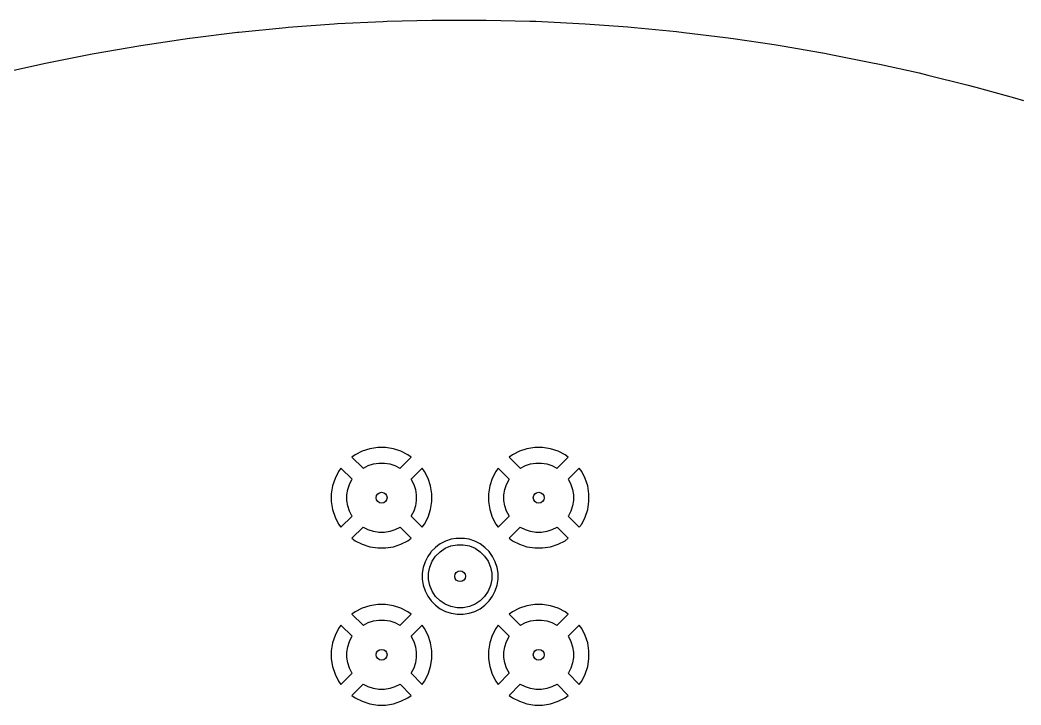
# Model space of a CAD drawing. Header units: inches. Extents: x -2.56 to 2.56, y -2.56 to 2.56.
# Drawn here: x -0.56 to 0.714, y 1.686 to 2.559 of the extents above; entities that cross this region are included whole.
import ezdxf

# ---------------------------------------------------------------- set-up
doc = ezdxf.new("R2010")
doc.units = ezdxf.units.IN
doc.header["$MEASUREMENT"] = 0
doc.layers.add('BLACK', color=250, linetype='CONTINUOUS')

msp = doc.modelspace()

# ---------------------------------------------------------------- linework, layer by layer
at = {"layer": 'BLACK', "linetype": 'CONTINUOUS'}
for p, q in [((-0.2817, 2.5435), (-0.2219, 2.5494)), ((-0.2219, 2.5494), (-0.219, 2.5496)), ((-0.219, 2.5496), (-0.2189, 2.5496)), ((-0.2189, 2.5496), (-0.1602, 2.554)), ((-0.1602, 2.554), (-0.1561, 2.5543)), ((-0.1602, 2.554), (-0.1602, 2.554)), ((-0.1561, 2.5543), (-0.156, 2.5543)), ((-0.156, 2.5543), (-0.0982, 2.5571)), ((-0.0982, 2.5571), (-0.093, 2.5573)), ((-0.0982, 2.5571), (-0.0982, 2.5571)), ((-0.093, 2.5573), (-0.036, 2.5587)), ((-0.093, 2.5573), (-0.093, 2.5573)), ((-0.036, 2.5587), (-0.03, 2.5588)), ((-0.03, 2.5588), (-0.0299, 2.5588)), ((-0.0299, 2.5588), (0.0262, 2.5588)), ((0.0262, 2.5588), (0.0263, 2.5588)), ((0.0263, 2.5588), (0.0263, 2.5588)), ((0.0263, 2.5588), (0.0331, 2.5588)), ((0.0331, 2.5588), (0.0332, 2.5588)), ((0.0332, 2.5588), (0.0886, 2.5574)), ((0.0886, 2.5574), (0.0886, 2.5574)), ((0.0886, 2.5574), (0.0962, 2.5572)), ((0.0962, 2.5572), (0.0962, 2.5572)), ((0.0962, 2.5572), (0.151, 2.5545)), ((0.151, 2.5545), (0.151, 2.5545)), ((0.151, 2.5545), (0.1592, 2.5541)), ((0.1592, 2.5541), (0.1592, 2.554)), ((0.1592, 2.554), (0.2133, 2.5501)), ((0.2133, 2.5501), (0.2133, 2.5501)), ((0.2133, 2.5501), (0.2221, 2.5494)), ((0.2221, 2.5494), (0.2221, 2.5493)), ((0.2221, 2.5493), (0.2756, 2.5441)), ((-0.4065, 2.5265), (-0.3446, 2.5357)), ((-0.3446, 2.5357), (-0.3444, 2.5358)), ((-0.3444, 2.5358), (-0.3443, 2.5358)), ((-0.3443, 2.5358), (-0.2834, 2.5433)), ((-0.2834, 2.5433), (-0.2818, 2.5435)), ((-0.2818, 2.5435), (-0.2817, 2.5435)), ((0.2756, 2.5441), (0.2848, 2.5431)), ((0.2848, 2.5431), (0.2849, 2.5431)), ((0.2849, 2.5431), (0.3377, 2.5366)), ((0.3377, 2.5366), (0.3377, 2.5366)), ((0.3377, 2.5366), (0.3474, 2.5353)), ((-0.4683, 2.5158), (-0.4066, 2.5265)), ((-0.4066, 2.5265), (-0.4065, 2.5265)), ((0.3474, 2.5353), (0.3475, 2.5353)), ((0.3475, 2.5353), (0.3997, 2.5276)), ((0.3997, 2.5276), (0.3997, 2.5276)), ((0.3997, 2.5276), (0.4098, 2.526)), ((0.4098, 2.526), (0.4098, 2.526)), ((0.4098, 2.526), (0.4614, 2.517)), ((-0.5299, 2.5036), (-0.4685, 2.5158)), ((-0.4685, 2.5158), (-0.4683, 2.5158)), ((0.4614, 2.517), (0.4615, 2.517)), ((0.4615, 2.517), (0.4719, 2.5151)), ((0.4719, 2.5151), (0.4719, 2.5151)), ((0.4719, 2.5151), (0.523, 2.5049)), ((-0.5912, 2.4898), (-0.5301, 2.5035)), ((-0.5301, 2.5035), (-0.5299, 2.5036)), ((0.523, 2.5049), (0.523, 2.5049)), ((0.523, 2.5049), (0.5337, 2.5027)), ((0.5337, 2.5027), (0.5338, 2.5027)), ((0.5338, 2.5027), (0.5842, 2.4914)), ((0.5842, 2.4914), (0.5843, 2.4914)), ((0.5843, 2.4914), (0.5952, 2.4888)), ((0.5952, 2.4888), (0.5953, 2.4888)), ((0.5953, 2.4888), (0.6452, 2.4763)), ((0.6452, 2.4763), (0.6452, 2.4763)), ((0.6452, 2.4763), (0.6563, 2.4734)), ((0.6563, 2.4734), (0.6564, 2.4734)), ((0.6564, 2.4734), (0.7057, 2.4597)), ((0.7057, 2.4597), (0.7057, 2.4597)), ((0.7057, 2.4597), (0.717, 2.4565)), ((-0.105, 2.0144), (-0.115, 2.0128)), ((-0.095, 2.0144), (-0.105, 2.0144)), ((-0.085, 2.0128), (-0.095, 2.0144)), ((0.095, 2.0144), (0.085, 2.0128)), ((0.105, 2.0144), (0.095, 2.0144)), ((0.115, 2.0128), (0.105, 2.0144)), ((-0.1335, 2.0051), (-0.1377, 2.0021)), ((-0.1377, 2.0021), (-0.1377, 2.0021)), ((-0.1377, 2.0021), (-0.1235, 1.9879)), ((-0.1246, 2.0097), (-0.1335, 2.0051)), ((-0.115, 2.0128), (-0.1246, 2.0097)), ((-0.1246, 2.0097), (-0.1246, 2.0097)), ((-0.0754, 2.0097), (-0.085, 2.0128)), ((-0.0765, 1.9879), (-0.0623, 2.0021)), ((-0.0665, 2.0051), (-0.0754, 2.0097)), ((-0.0754, 2.0097), (-0.0754, 2.0097)), ((-0.0623, 2.0021), (-0.0665, 2.0051)), ((0.0665, 2.0051), (0.0623, 2.0021)), ((0.0623, 2.0021), (0.0623, 2.0021)), ((0.0623, 2.0021), (0.0765, 1.9879)), ((0.0754, 2.0097), (0.0665, 2.0051)), ((0.085, 2.0128), (0.0754, 2.0097)), ((0.0754, 2.0097), (0.0754, 2.0097)), ((0.1246, 2.0097), (0.115, 2.0128)), ((0.1235, 1.9879), (0.1377, 2.0021)), ((0.1335, 2.0051), (0.1246, 2.0097)), ((0.1246, 2.0097), (0.1246, 2.0097)), ((0.1377, 2.0021), (0.1335, 2.0051)), ((-0.1517, 1.9881), (-0.1547, 1.9839)), ((-0.1375, 1.9739), (-0.1517, 1.9881)), ((-0.1517, 1.9881), (-0.1517, 1.9881)), ((-0.1235, 1.9879), (-0.1231, 1.9882)), ((-0.1231, 1.9882), (-0.1169, 1.9913)), ((-0.1169, 1.9913), (-0.1103, 1.9935)), ((-0.1103, 1.9935), (-0.1035, 1.9945)), ((-0.1035, 1.9945), (-0.0965, 1.9945)), ((-0.0965, 1.9945), (-0.0897, 1.9935)), ((-0.0897, 1.9935), (-0.0831, 1.9913)), ((-0.0831, 1.9913), (-0.0769, 1.9882)), ((-0.0769, 1.9882), (-0.0765, 1.9879)), ((-0.0483, 1.9881), (-0.0625, 1.9739)), ((-0.0453, 1.9839), (-0.0483, 1.9881)), ((-0.0483, 1.9881), (-0.0483, 1.9881)), ((0.0483, 1.9881), (0.0453, 1.9839)), ((0.0625, 1.9739), (0.0483, 1.9881)), ((0.0483, 1.9881), (0.0483, 1.9881)), ((0.0765, 1.9879), (0.0769, 1.9882)), ((0.0769, 1.9882), (0.0831, 1.9913)), ((0.0831, 1.9913), (0.0897, 1.9935)), ((0.0897, 1.9935), (0.0965, 1.9945)), ((0.0965, 1.9945), (0.1035, 1.9945)), ((0.1035, 1.9945), (0.1103, 1.9935)), ((0.1103, 1.9935), (0.1169, 1.9913)), ((0.1169, 1.9913), (0.1231, 1.9882)), ((0.1231, 1.9882), (0.1235, 1.9879)), ((0.1517, 1.9881), (0.1375, 1.9739)), ((0.1547, 1.9839), (0.1517, 1.9881)), ((0.1517, 1.9881), (0.1517, 1.9881)), ((-0.1547, 1.9839), (-0.1593, 1.975)), ((-0.0407, 1.975), (-0.0453, 1.9839)), ((0.0453, 1.9839), (0.0407, 1.975)), ((0.1593, 1.975), (0.1547, 1.9839)), ((-0.1624, 1.9654), (-0.164, 1.9554)), ((-0.1593, 1.975), (-0.1624, 1.9654)), ((-0.1593, 1.975), (-0.1593, 1.975)), ((-0.1431, 1.9607), (-0.1409, 1.9673)), ((-0.1409, 1.9673), (-0.1378, 1.9735)), ((-0.1378, 1.9735), (-0.1375, 1.9739)), ((-0.0625, 1.9739), (-0.0622, 1.9735)), ((-0.0622, 1.9735), (-0.0591, 1.9673)), ((-0.0591, 1.9673), (-0.0569, 1.9607)), ((-0.0376, 1.9654), (-0.0407, 1.975)), ((-0.0407, 1.975), (-0.0407, 1.975)), ((-0.036, 1.9554), (-0.0376, 1.9654)), ((0.0376, 1.9654), (0.036, 1.9554)), ((0.0407, 1.975), (0.0376, 1.9654)), ((0.0407, 1.975), (0.0407, 1.975)), ((0.0569, 1.9607), (0.0591, 1.9673)), ((0.0591, 1.9673), (0.0622, 1.9735)), ((0.0622, 1.9735), (0.0625, 1.9739)), ((0.1375, 1.9739), (0.1378, 1.9735)), ((0.1378, 1.9735), (0.1409, 1.9673)), ((0.1409, 1.9673), (0.1431, 1.9607)), ((0.1624, 1.9654), (0.1593, 1.975)), ((0.1593, 1.975), (0.1593, 1.975)), ((0.164, 1.9554), (0.1624, 1.9654)), ((-0.164, 1.9554), (-0.164, 1.9454)), ((-0.1442, 1.9539), (-0.1431, 1.9607)), ((-0.1442, 1.9469), (-0.1442, 1.9539)), ((-0.0569, 1.9607), (-0.0558, 1.9539)), ((-0.0558, 1.9539), (-0.0558, 1.9469)), ((-0.036, 1.9454), (-0.036, 1.9554)), ((0.036, 1.9554), (0.036, 1.9454)), ((0.0558, 1.9539), (0.0569, 1.9607)), ((0.0558, 1.9469), (0.0558, 1.9539)), ((0.1431, 1.9607), (0.1442, 1.9539)), ((0.1442, 1.9539), (0.1442, 1.9469)), ((0.164, 1.9454), (0.164, 1.9554)), ((-0.164, 1.9454), (-0.1624, 1.9354)), ((-0.1431, 1.9401), (-0.1442, 1.9469)), ((-0.1409, 1.9334), (-0.1431, 1.9401)), ((-0.0569, 1.9401), (-0.0591, 1.9334)), ((-0.0558, 1.9469), (-0.0569, 1.9401)), ((-0.0376, 1.9354), (-0.036, 1.9454)), ((0.036, 1.9454), (0.0376, 1.9354)), ((0.0569, 1.9401), (0.0558, 1.9469)), ((0.0591, 1.9334), (0.0569, 1.9401)), ((0.1431, 1.9401), (0.1409, 1.9334)), ((0.1442, 1.9469), (0.1431, 1.9401)), ((0.1624, 1.9354), (0.164, 1.9454)), ((-0.1624, 1.9354), (-0.1593, 1.9258)), ((-0.1593, 1.9258), (-0.1593, 1.9258)), ((-0.1593, 1.9258), (-0.1547, 1.9169)), ((-0.1517, 1.9127), (-0.1375, 1.9268)), ((-0.1378, 1.9273), (-0.1409, 1.9334)), ((-0.1375, 1.9268), (-0.1378, 1.9273)), ((-0.0622, 1.9273), (-0.0625, 1.9268)), ((-0.0625, 1.9268), (-0.0483, 1.9127)), ((-0.0591, 1.9334), (-0.0622, 1.9273)), ((-0.0453, 1.9169), (-0.0407, 1.9258)), ((-0.0407, 1.9258), (-0.0376, 1.9354)), ((-0.0407, 1.9258), (-0.0407, 1.9258)), ((0.0376, 1.9354), (0.0407, 1.9258)), ((0.0407, 1.9258), (0.0407, 1.9258)), ((0.0407, 1.9258), (0.0453, 1.9169)), ((0.0483, 1.9127), (0.0625, 1.9268)), ((0.0622, 1.9273), (0.0591, 1.9334)), ((0.0625, 1.9268), (0.0622, 1.9273)), ((0.1378, 1.9273), (0.1375, 1.9268)), ((0.1375, 1.9268), (0.1517, 1.9127)), ((0.1409, 1.9334), (0.1378, 1.9273)), ((0.1547, 1.9169), (0.1593, 1.9258)), ((0.1593, 1.9258), (0.1624, 1.9354)), ((0.1593, 1.9258), (0.1593, 1.9258)), ((-0.1547, 1.9169), (-0.1517, 1.9127)), ((-0.1517, 1.9127), (-0.1517, 1.9127)), ((-0.1235, 1.9129), (-0.1377, 1.8987)), ((-0.1231, 1.9126), (-0.1235, 1.9129)), ((-0.1169, 1.9095), (-0.1231, 1.9126)), ((-0.0769, 1.9126), (-0.0831, 1.9095)), ((-0.0765, 1.9129), (-0.0769, 1.9126)), ((-0.0623, 1.8987), (-0.0765, 1.9129)), ((-0.0483, 1.9127), (-0.0453, 1.9169)), ((-0.0483, 1.9127), (-0.0483, 1.9127)), ((0.0453, 1.9169), (0.0483, 1.9127)), ((0.0483, 1.9127), (0.0483, 1.9127)), ((0.0765, 1.9129), (0.0623, 1.8987)), ((0.0769, 1.9126), (0.0765, 1.9129)), ((0.0831, 1.9095), (0.0769, 1.9126)), ((0.1231, 1.9126), (0.1169, 1.9095)), ((0.1235, 1.9129), (0.1231, 1.9126)), ((0.1377, 1.8987), (0.1235, 1.9129)), ((0.1517, 1.9127), (0.1547, 1.9169)), ((0.1517, 1.9127), (0.1517, 1.9127)), ((-0.1377, 1.8987), (-0.1335, 1.8957)), ((-0.1103, 1.9073), (-0.1169, 1.9095)), ((-0.1035, 1.9062), (-0.1103, 1.9073)), ((-0.0965, 1.9062), (-0.1035, 1.9062)), ((-0.0897, 1.9073), (-0.0965, 1.9062)), ((-0.0831, 1.9095), (-0.0897, 1.9073)), ((-0.0665, 1.8957), (-0.0623, 1.8987)), ((-0.0623, 1.8987), (-0.0623, 1.8987)), ((-0.0038, 1.8986), (-0.0052, 1.8984)), ((0.0038, 1.8986), (-0.0038, 1.8986)), ((0.0055, 1.8984), (0.0038, 1.8986)), ((0.0623, 1.8987), (0.0665, 1.8957)), ((0.0897, 1.9073), (0.0831, 1.9095)), ((0.0965, 1.9062), (0.0897, 1.9073)), ((0.1035, 1.9062), (0.0965, 1.9062)), ((0.1103, 1.9073), (0.1035, 1.9062)), ((0.1169, 1.9095), (0.1103, 1.9073)), ((0.1335, 1.8957), (0.1377, 1.8987)), ((0.1377, 1.8987), (0.1377, 1.8987)), ((-0.1335, 1.8957), (-0.1246, 1.8911)), ((-0.1246, 1.8911), (-0.1246, 1.8911)), ((-0.1246, 1.8911), (-0.115, 1.888)), ((-0.115, 1.888), (-0.105, 1.8864)), ((-0.105, 1.8864), (-0.095, 1.8864)), ((-0.095, 1.8864), (-0.085, 1.888)), ((-0.085, 1.888), (-0.0754, 1.8911)), ((-0.0754, 1.8911), (-0.0665, 1.8957)), ((-0.0754, 1.8911), (-0.0754, 1.8911)), ((-0.0314, 1.8872), (-0.0368, 1.8818)), ((-0.0288, 1.8891), (-0.0314, 1.8872)), ((-0.0314, 1.8872), (-0.0314, 1.8872)), ((-0.0314, 1.8872), (-0.0314, 1.8872)), ((-0.0253, 1.8917), (-0.0288, 1.8891)), ((-0.0256, 1.8816), (-0.019, 1.886)), ((-0.0185, 1.8951), (-0.0253, 1.8917)), ((-0.019, 1.886), (-0.0117, 1.889)), ((-0.0113, 1.8975), (-0.0185, 1.8951)), ((-0.0117, 1.889), (-0.004, 1.8906)), ((-0.0052, 1.8984), (-0.0113, 1.8975)), ((-0.004, 1.8906), (0.004, 1.8906)), ((0.004, 1.8906), (0.0117, 1.889)), ((0.0113, 1.8975), (0.0055, 1.8984)), ((0.0185, 1.8951), (0.0113, 1.8975)), ((0.0113, 1.8975), (0.0113, 1.8975)), ((0.0117, 1.889), (0.019, 1.886)), ((0.0253, 1.8917), (0.0185, 1.8951)), ((0.019, 1.886), (0.0256, 1.8816)), ((0.0314, 1.8872), (0.0253, 1.8917)), ((0.0368, 1.8818), (0.0314, 1.8872)), ((0.0665, 1.8957), (0.0754, 1.8911)), ((0.0754, 1.8911), (0.0754, 1.8911)), ((0.0754, 1.8911), (0.085, 1.888)), ((0.085, 1.888), (0.095, 1.8864)), ((0.095, 1.8864), (0.105, 1.8864)), ((0.105, 1.8864), (0.115, 1.888)), ((0.115, 1.888), (0.1246, 1.8911)), ((0.1246, 1.8911), (0.1335, 1.8957)), ((0.1246, 1.8911), (0.1246, 1.8911)), ((-0.0413, 1.8757), (-0.0447, 1.8689)), ((-0.0374, 1.8811), (-0.0413, 1.8757)), ((-0.0368, 1.8818), (-0.0374, 1.8811)), ((-0.0368, 1.8818), (-0.0368, 1.8818)), ((-0.0368, 1.8818), (-0.0368, 1.8818)), ((-0.0356, 1.8694), (-0.0312, 1.876)), ((-0.0312, 1.876), (-0.0256, 1.8816)), ((0.0256, 1.8816), (0.0312, 1.876)), ((0.0312, 1.876), (0.0356, 1.8694)), ((0.0413, 1.8757), (0.0368, 1.8818)), ((0.0447, 1.8689), (0.0413, 1.8757)), ((-0.0471, 1.8617), (-0.0482, 1.8542)), ((-0.0447, 1.8689), (-0.0471, 1.8617)), ((-0.0402, 1.8543), (-0.0386, 1.8621)), ((-0.0386, 1.8621), (-0.0356, 1.8694)), ((0.0356, 1.8694), (0.0386, 1.8621)), ((0.0386, 1.8621), (0.0402, 1.8543)), ((0.0471, 1.8617), (0.0447, 1.8689)), ((0.0482, 1.8542), (0.0471, 1.8617)), ((-0.0482, 1.8542), (-0.0482, 1.8466)), ((-0.0402, 1.8464), (-0.0402, 1.8543)), ((0.0402, 1.8543), (0.0402, 1.8464)), ((0.0482, 1.8466), (0.0482, 1.8542)), ((-0.0482, 1.8466), (-0.0471, 1.8391)), ((-0.0471, 1.8391), (-0.0471, 1.8391)), ((-0.0471, 1.8391), (-0.0447, 1.8319)), ((-0.0386, 1.8387), (-0.0402, 1.8464)), ((-0.0356, 1.8314), (-0.0386, 1.8387)), ((0.0386, 1.8387), (0.0356, 1.8314)), ((0.0402, 1.8464), (0.0386, 1.8387)), ((0.0447, 1.8319), (0.0471, 1.8391)), ((0.0471, 1.8391), (0.0482, 1.8466)), ((-0.0447, 1.8319), (-0.0413, 1.8251)), ((-0.0413, 1.8251), (-0.0368, 1.819)), ((-0.0312, 1.8248), (-0.0356, 1.8314)), ((-0.0256, 1.8192), (-0.0312, 1.8248)), ((0.0312, 1.8248), (0.0256, 1.8192)), ((0.0356, 1.8314), (0.0312, 1.8248)), ((0.0368, 1.819), (0.0413, 1.8251)), ((0.0413, 1.8251), (0.0447, 1.8319)), ((-0.1246, 1.8097), (-0.1335, 1.8051)), ((-0.115, 1.8128), (-0.1246, 1.8097)), ((-0.1246, 1.8097), (-0.1246, 1.8097)), ((-0.105, 1.8144), (-0.115, 1.8128)), ((-0.095, 1.8144), (-0.105, 1.8144)), ((-0.085, 1.8128), (-0.095, 1.8144)), ((-0.0754, 1.8097), (-0.085, 1.8128)), ((-0.0665, 1.8051), (-0.0754, 1.8097)), ((-0.0754, 1.8097), (-0.0754, 1.8097)), ((-0.0368, 1.819), (-0.0314, 1.8136)), ((-0.0314, 1.8136), (-0.0253, 1.8091)), ((-0.019, 1.8148), (-0.0256, 1.8192)), ((-0.0117, 1.8118), (-0.019, 1.8148)), ((-0.004, 1.8102), (-0.0117, 1.8118)), ((0.004, 1.8102), (-0.004, 1.8102)), ((0.0117, 1.8118), (0.004, 1.8102)), ((0.019, 1.8148), (0.0117, 1.8118)), ((0.0256, 1.8192), (0.019, 1.8148)), ((0.0253, 1.8091), (0.0314, 1.8136)), ((0.0314, 1.8136), (0.0368, 1.819)), ((0.0754, 1.8097), (0.0665, 1.8051)), ((0.085, 1.8128), (0.0754, 1.8097)), ((0.0754, 1.8097), (0.0754, 1.8097)), ((0.095, 1.8144), (0.085, 1.8128)), ((0.105, 1.8144), (0.095, 1.8144)), ((0.115, 1.8128), (0.105, 1.8144)), ((0.1246, 1.8097), (0.115, 1.8128)), ((0.1335, 1.8051), (0.1246, 1.8097)), ((0.1246, 1.8097), (0.1246, 1.8097)), ((-0.1335, 1.8051), (-0.1377, 1.8021)), ((-0.1377, 1.8021), (-0.1377, 1.8021)), ((-0.1377, 1.8021), (-0.1235, 1.7879)), ((-0.0765, 1.7879), (-0.0623, 1.8021)), ((-0.0623, 1.8021), (-0.0665, 1.8051)), ((-0.0253, 1.8091), (-0.0185, 1.8057)), ((-0.0185, 1.8057), (-0.0113, 1.8033)), ((-0.0113, 1.8033), (-0.0038, 1.8021)), ((-0.0038, 1.8021), (-0.0038, 1.8021)), ((-0.0038, 1.8021), (0.0038, 1.8021)), ((0.0038, 1.8021), (0.0113, 1.8033)), ((0.0038, 1.8021), (0.0038, 1.8021)), ((0.0113, 1.8033), (0.0185, 1.8057)), ((0.0185, 1.8057), (0.0253, 1.8091)), ((0.0665, 1.8051), (0.0623, 1.8021)), ((0.0623, 1.8021), (0.0623, 1.8021)), ((0.0623, 1.8021), (0.0765, 1.7879)), ((0.1235, 1.7879), (0.1377, 1.8021)), ((0.1377, 1.8021), (0.1335, 1.8051)), ((-0.1547, 1.7839), (-0.1593, 1.775)), ((-0.1517, 1.7881), (-0.1547, 1.7839)), ((-0.1375, 1.7739), (-0.1517, 1.7881)), ((-0.1517, 1.7881), (-0.1517, 1.7881)), ((-0.1235, 1.7879), (-0.1231, 1.7882)), ((-0.1231, 1.7882), (-0.1169, 1.7913)), ((-0.1169, 1.7913), (-0.1103, 1.7935)), ((-0.1103, 1.7935), (-0.1035, 1.7945)), ((-0.1035, 1.7945), (-0.0965, 1.7945)), ((-0.0965, 1.7945), (-0.0897, 1.7935)), ((-0.0897, 1.7935), (-0.0831, 1.7913)), ((-0.0831, 1.7913), (-0.0769, 1.7882)), ((-0.0769, 1.7882), (-0.0765, 1.7879)), ((-0.0483, 1.7881), (-0.0625, 1.7739)), ((-0.0453, 1.7839), (-0.0483, 1.7881)), ((-0.0483, 1.7881), (-0.0483, 1.7881)), ((-0.0407, 1.775), (-0.0453, 1.7839)), ((0.0453, 1.7839), (0.0407, 1.775)), ((0.0483, 1.7881), (0.0453, 1.7839)), ((0.0625, 1.7739), (0.0483, 1.7881)), ((0.0483, 1.7881), (0.0483, 1.7881)), ((0.0765, 1.7879), (0.0769, 1.7882)), ((0.0769, 1.7882), (0.0831, 1.7913)), ((0.0831, 1.7913), (0.0897, 1.7935)), ((0.0897, 1.7935), (0.0965, 1.7945)), ((0.0965, 1.7945), (0.1035, 1.7945)), ((0.1035, 1.7945), (0.1103, 1.7935)), ((0.1103, 1.7935), (0.1169, 1.7913)), ((0.1169, 1.7913), (0.1231, 1.7882)), ((0.1231, 1.7882), (0.1235, 1.7879)), ((0.1517, 1.7881), (0.1375, 1.7739)), ((0.1547, 1.7839), (0.1517, 1.7881)), ((0.1517, 1.7881), (0.1517, 1.7881)), ((0.1593, 1.775), (0.1547, 1.7839)), ((-0.1593, 1.775), (-0.1624, 1.7654)), ((-0.1593, 1.775), (-0.1593, 1.775)), ((-0.1409, 1.7673), (-0.1378, 1.7735)), ((-0.1378, 1.7735), (-0.1375, 1.7739)), ((-0.0625, 1.7739), (-0.0622, 1.7735)), ((-0.0622, 1.7735), (-0.0591, 1.7673)), ((-0.0376, 1.7654), (-0.0407, 1.775)), ((-0.0407, 1.775), (-0.0407, 1.775)), ((0.0407, 1.775), (0.0376, 1.7654)), ((0.0407, 1.775), (0.0407, 1.775)), ((0.0591, 1.7673), (0.0622, 1.7735)), ((0.0622, 1.7735), (0.0625, 1.7739)), ((0.1375, 1.7739), (0.1378, 1.7735)), ((0.1378, 1.7735), (0.1409, 1.7673)), ((0.1624, 1.7654), (0.1593, 1.775)), ((0.1593, 1.775), (0.1593, 1.775)), ((-0.1624, 1.7654), (-0.164, 1.7554)), ((-0.1442, 1.7539), (-0.1431, 1.7607)), ((-0.1431, 1.7607), (-0.1409, 1.7673)), ((-0.0591, 1.7673), (-0.0569, 1.7607)), ((-0.0569, 1.7607), (-0.0558, 1.7539)), ((-0.036, 1.7554), (-0.0376, 1.7654)), ((0.0376, 1.7654), (0.036, 1.7554)), ((0.0558, 1.7539), (0.0569, 1.7607)), ((0.0569, 1.7607), (0.0591, 1.7673)), ((0.1409, 1.7673), (0.1431, 1.7607)), ((0.1431, 1.7607), (0.1442, 1.7539)), ((0.164, 1.7554), (0.1624, 1.7654)), ((-0.164, 1.7554), (-0.164, 1.7454)), ((-0.1442, 1.7469), (-0.1442, 1.7539)), ((-0.1431, 1.7401), (-0.1442, 1.7469)), ((-0.0558, 1.7469), (-0.0569, 1.7401)), ((-0.0558, 1.7539), (-0.0558, 1.7469)), ((-0.036, 1.7454), (-0.036, 1.7554)), ((0.036, 1.7554), (0.036, 1.7454)), ((0.0558, 1.7469), (0.0558, 1.7539)), ((0.0569, 1.7401), (0.0558, 1.7469)), ((0.1442, 1.7469), (0.1431, 1.7401)), ((0.1442, 1.7539), (0.1442, 1.7469)), ((0.164, 1.7454), (0.164, 1.7554)), ((-0.164, 1.7454), (-0.1624, 1.7354)), ((-0.1624, 1.7354), (-0.1593, 1.7258)), ((-0.1409, 1.7334), (-0.1431, 1.7401)), ((-0.1378, 1.7273), (-0.1409, 1.7334)), ((-0.0591, 1.7334), (-0.0622, 1.7273)), ((-0.0569, 1.7401), (-0.0591, 1.7334)), ((-0.0407, 1.7258), (-0.0376, 1.7354)), ((-0.0376, 1.7354), (-0.036, 1.7454)), ((0.036, 1.7454), (0.0376, 1.7354)), ((0.0376, 1.7354), (0.0407, 1.7258)), ((0.0591, 1.7334), (0.0569, 1.7401)), ((0.0622, 1.7273), (0.0591, 1.7334)), ((0.1409, 1.7334), (0.1378, 1.7273)), ((0.1431, 1.7401), (0.1409, 1.7334)), ((0.1593, 1.7258), (0.1624, 1.7354)), ((0.1624, 1.7354), (0.164, 1.7454)), ((-0.1593, 1.7258), (-0.1593, 1.7258)), ((-0.1593, 1.7258), (-0.1547, 1.7169)), ((-0.1517, 1.7127), (-0.1375, 1.7268)), ((-0.1375, 1.7268), (-0.1378, 1.7273)), ((-0.0622, 1.7273), (-0.0625, 1.7268)), ((-0.0625, 1.7268), (-0.0483, 1.7127)), ((-0.0453, 1.7169), (-0.0407, 1.7258)), ((-0.0407, 1.7258), (-0.0407, 1.7258)), ((0.0407, 1.7258), (0.0407, 1.7258)), ((0.0407, 1.7258), (0.0453, 1.7169)), ((0.0483, 1.7127), (0.0625, 1.7268)), ((0.0625, 1.7268), (0.0622, 1.7273)), ((0.1378, 1.7273), (0.1375, 1.7268)), ((0.1375, 1.7268), (0.1517, 1.7127)), ((0.1547, 1.7169), (0.1593, 1.7258)), ((0.1593, 1.7258), (0.1593, 1.7258)), ((-0.1547, 1.7169), (-0.1517, 1.7127)), ((-0.1517, 1.7127), (-0.1517, 1.7127)), ((-0.1235, 1.7129), (-0.1377, 1.6987)), ((-0.1231, 1.7126), (-0.1235, 1.7129)), ((-0.1169, 1.7095), (-0.1231, 1.7126)), ((-0.1103, 1.7073), (-0.1169, 1.7095)), ((-0.0831, 1.7095), (-0.0897, 1.7073)), ((-0.0769, 1.7126), (-0.0831, 1.7095)), ((-0.0765, 1.7129), (-0.0769, 1.7126)), ((-0.0623, 1.6987), (-0.0765, 1.7129)), ((-0.0483, 1.7127), (-0.0453, 1.7169)), ((-0.0483, 1.7127), (-0.0483, 1.7127)), ((0.0453, 1.7169), (0.0483, 1.7127)), ((0.0483, 1.7127), (0.0483, 1.7127)), ((0.0765, 1.7129), (0.0623, 1.6987)), ((0.0769, 1.7126), (0.0765, 1.7129)), ((0.0831, 1.7095), (0.0769, 1.7126)), ((0.0897, 1.7073), (0.0831, 1.7095)), ((0.1169, 1.7095), (0.1103, 1.7073)), ((0.1231, 1.7126), (0.1169, 1.7095)), ((0.1235, 1.7129), (0.1231, 1.7126)), ((0.1377, 1.6987), (0.1235, 1.7129)), ((0.1517, 1.7127), (0.1547, 1.7169)), ((0.1517, 1.7127), (0.1517, 1.7127)), ((-0.1377, 1.6987), (-0.1335, 1.6957)), ((-0.1335, 1.6957), (-0.1246, 1.6911)), ((-0.1035, 1.7062), (-0.1103, 1.7073)), ((-0.0965, 1.7062), (-0.1035, 1.7062)), ((-0.0897, 1.7073), (-0.0965, 1.7062)), ((-0.0754, 1.6911), (-0.0665, 1.6957)), ((-0.0665, 1.6957), (-0.0623, 1.6987)), ((-0.0623, 1.6987), (-0.0623, 1.6987)), ((0.0623, 1.6987), (0.0665, 1.6957)), ((0.0665, 1.6957), (0.0754, 1.6911)), ((0.0965, 1.7062), (0.0897, 1.7073)), ((0.1035, 1.7062), (0.0965, 1.7062)), ((0.1103, 1.7073), (0.1035, 1.7062)), ((0.1246, 1.6911), (0.1335, 1.6957)), ((0.1335, 1.6957), (0.1377, 1.6987)), ((0.1377, 1.6987), (0.1377, 1.6987)), ((-0.1246, 1.6911), (-0.1246, 1.6911)), ((-0.1246, 1.6911), (-0.115, 1.688)), ((-0.115, 1.688), (-0.105, 1.6864)), ((-0.105, 1.6864), (-0.095, 1.6864)), ((-0.095, 1.6864), (-0.085, 1.688)), ((-0.085, 1.688), (-0.0754, 1.6911)), ((-0.0754, 1.6911), (-0.0754, 1.6911)), ((0.0754, 1.6911), (0.0754, 1.6911)), ((0.0754, 1.6911), (0.085, 1.688)), ((0.085, 1.688), (0.095, 1.6864)), ((0.095, 1.6864), (0.105, 1.6864)), ((0.105, 1.6864), (0.115, 1.688)), ((0.115, 1.688), (0.1246, 1.6911)), ((0.1246, 1.6911), (0.1246, 1.6911))]:
    msp.add_line(p, q, dxfattribs=at)
at = {"layer": 'BLACK'}
for centre in [(-0.1, 1.9504), (0.1, 1.9504), (0, 1.8504), (-0.1, 1.7504), (0.1, 1.7504)]:
    msp.add_circle(centre, 0.00689, dxfattribs=at)
at = {"layer": 'WHITE'}
for centre in [(-0.1, 1.9504), (0.1, 1.9504), (0, 1.8504), (-0.1, 1.7504), (0.1, 1.7504)]:
    msp.add_circle(centre, 0.00689, dxfattribs=at)

doc.saveas('drawing.dxf')
